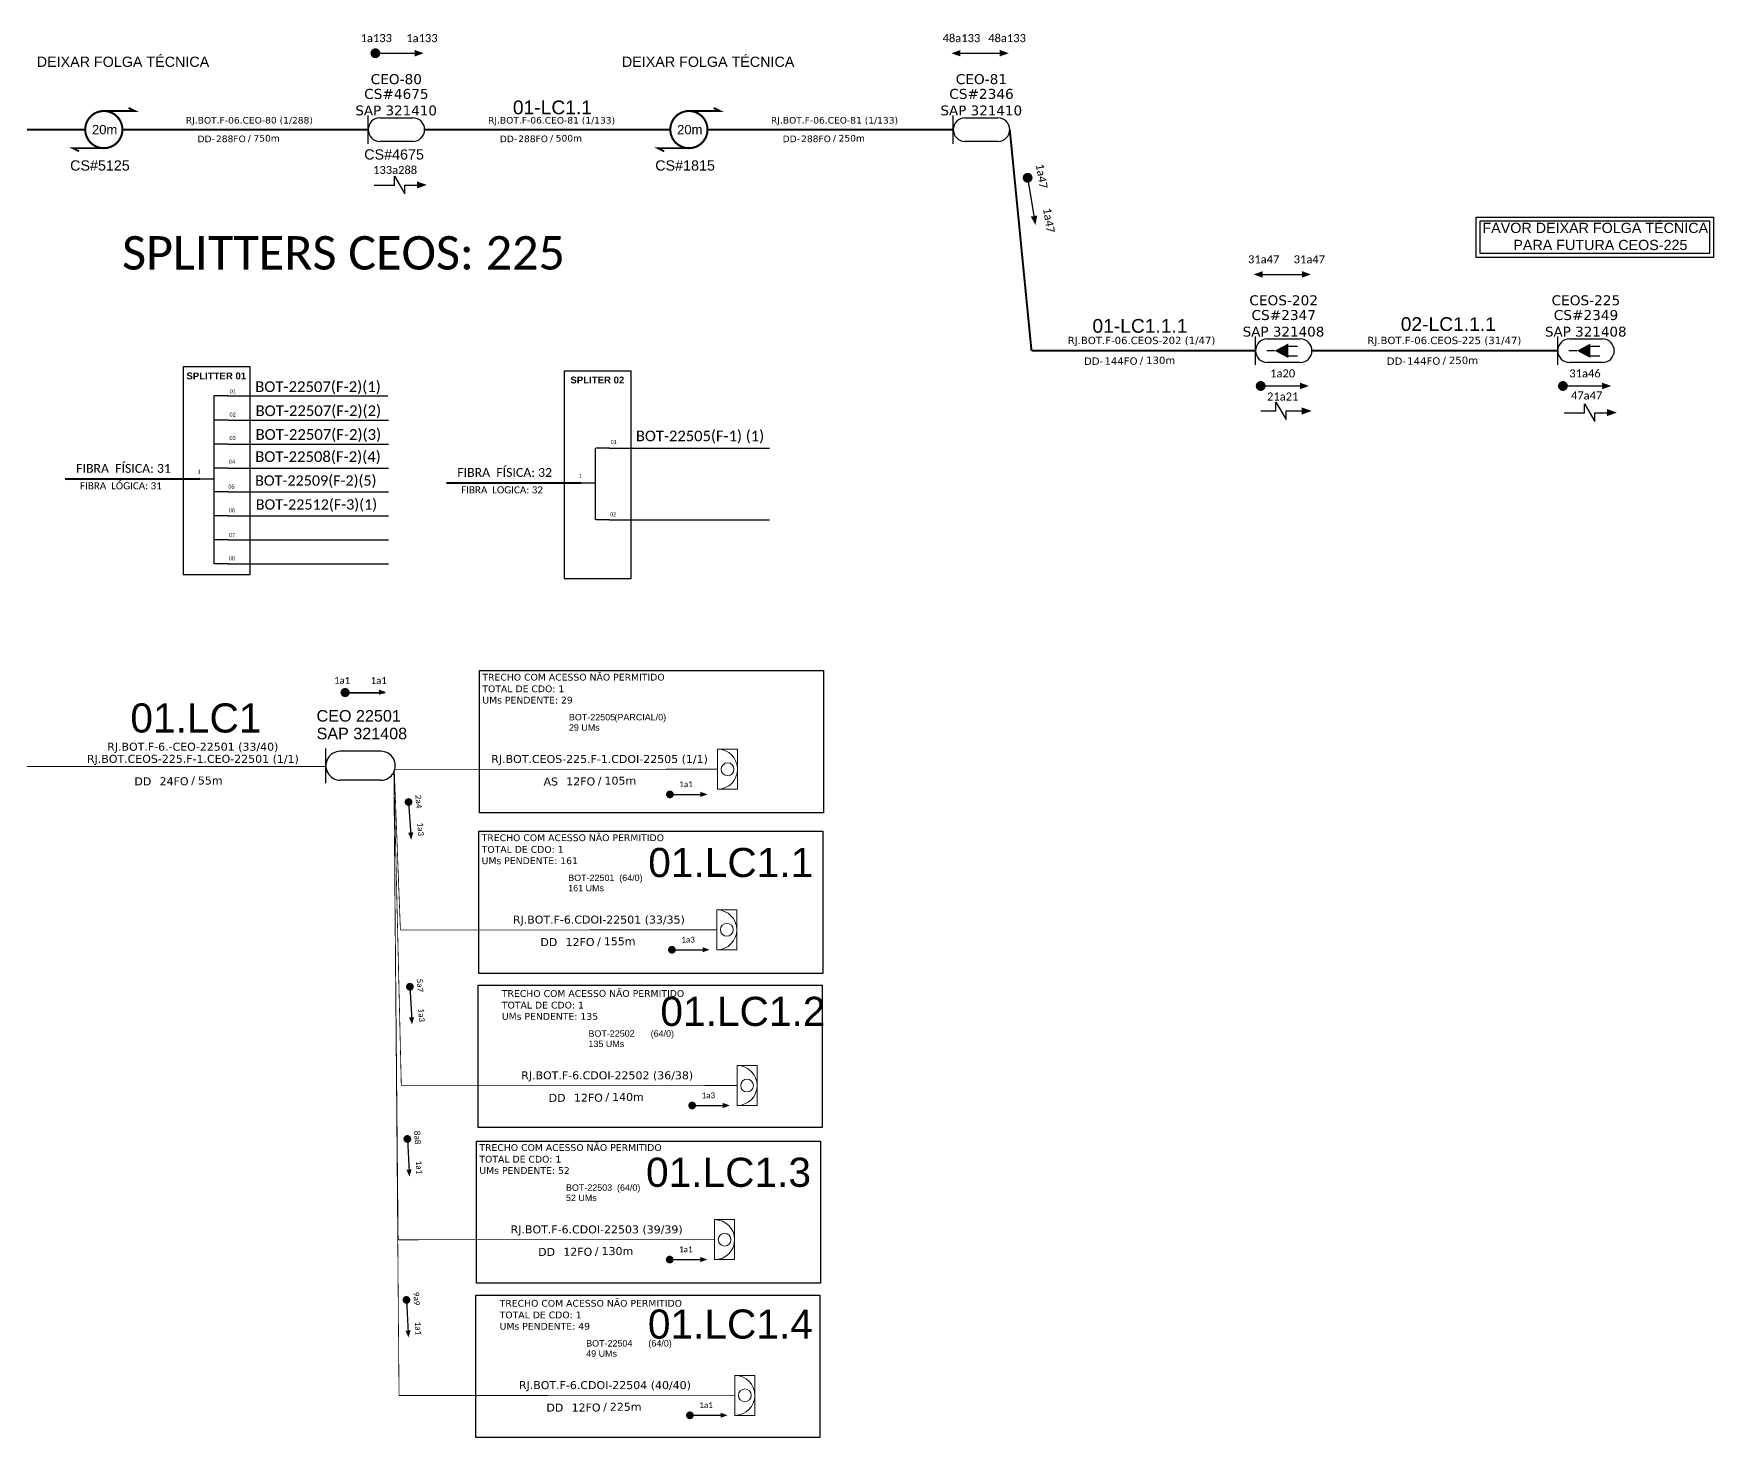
# Model space of a CAD drawing. Header units: millimetres. Extents: x 742 to 1449, y -949 to -211.
# Drawn here: x 1015 to 1449.1, y -610.2 to -247.5 of the extents above; entities that cross this region are included whole.
import ezdxf
from ezdxf.enums import TextEntityAlignment as Align

# ---------------------------------------------------------------- set-up
doc = ezdxf.new("R2010")
doc.units = ezdxf.units.MM
doc.header["$LTSCALE"] = 3
doc.linetypes.add('ARILSUPP', pattern=[2.98, 1.42, -0.71, 0.14, -0.71])
for name, color, linetype, lineweight in [("20.0-LEGENDA DOS CDO'S", 1, 'Continuous', 0), ('20.1-CDO_INTERIOR', 1, 'Continuous', 0), ('40.1-ETIQUETAS', 1, 'Continuous', 20)]:
    doc.layers.add(name, color=color, linetype=linetype, lineweight=lineweight)
for name, color, linetype in [('20.4-CEOS', 1, 'Continuous'), ('20.5-CABO AÉREO', 1, 'Continuous'), ('CAP a instalar', 1, 'Continuous'), ('CEO', 1, 'Continuous'), ('LC1', 3, 'Continuous'), ('SETA', 7, 'Continuous'), ('surveys', 252, 'Continuous'), ('surveys legendas', 7, 'Continuous'), ('texto', 255, 'Continuous'), ('Txtruas', 150, 'Continuous')]:
    doc.layers.add(name, color=color, linetype=linetype)
doc.styles.add('ARIAL', font='arial.ttf')
doc.styles.add('siredit', font='verdana.ttf')
doc.styles.get("Standard").update_dxf_attribs({"font": 'arial.ttf'})
doc.linetypes.add('FENCELINE1', pattern='A,0.25,-0.1,[133,ltypeshp.shx,S=0.1,R=0,X=-0.1,Y=0],-0.1,1', length=1.45)

# ---------------------------------------------------------------- blocks, each defined once
blk = doc.blocks.new('A$C0CDF1BB7')
at = {"layer": 'Txtruas', "color": 1}
blk.add_line((9.78, 5.66), (2.58, 5.66), dxfattribs=at)
for points in [[(0, 0), (0.01, 6.19)], [(9.77, 0.52), (2.57, 0.52)]]:
    blk.add_lwpolyline(points, dxfattribs=at)
for centre, start, end in [((2.57, 3.09), 89.9211, 269.9225), ((9.78, 3.09), 269.9211, 89.9225)]:
    blk.add_arc(centre, 2.57, start, end, dxfattribs=at)
blk = doc.blocks.new('ETIQUETA_RS5F')
at = {"layer": '40.1-ETIQUETAS', "color": 0, "style": 'siredit'}
blk.add_text('/', height=1.5, dxfattribs=at).set_placement((1.55, -1.95), align=Align.MIDDLE_RIGHT)
for tag, p in [('ETIQUETA_R_PRIMARIA', (1.18, 4.1)), ('ETIQUETA_R_SECUNDARIA', (1.18, 2.1)), ('F_ATIVAS/F_MORTAS', (1.11, -4.24))]:
    blk.add_attdef(tag, text='', height=1.5, dxfattribs=at).set_placement(p, align=Align.MIDDLE_CENTER)
for tag, p in [('TIPO_CABO', (-6.62, -2.12)), ('CAP_CABO', (0.37, -2.09))]:
    blk.add_attdef(tag, text='', height=1.5, dxfattribs=at).set_placement(p, align=Align.MIDDLE_RIGHT)
blk.add_attdef('METROS', text='', height=1.5, dxfattribs=at).set_placement((2.11, -1.95), align=Align.MIDDLE_LEFT)
for tag, p in [('FUSÃO_1', (0.82, -8.39)), ('FUSÃO_2', (0.82, -10.6)), ('FUSÃO_3', (0.82, -12.93)), ('FUSÃO_4', (0.82, -15.14)), ('FUSÃO_5', (0.82, -17.16))]:
    blk.add_attdef(tag, text='', height=1.5, dxfattribs=at).set_placement(p, align=Align.CENTER)
blk = doc.blocks.new('CDOI_INT')
at = {"layer": '20.1-CDO_INTERIOR', "color": 0, "lineweight": 18}
blk.add_lwpolyline([(4.25, -4.25), (4.25, 4.25), (0, 4.25), (0, -4.25)], close=True, dxfattribs=at)
blk.add_circle((2.12, 0), 1.36, dxfattribs=at)
blk.add_arc((0, 0), 4.25, 270, 90, dxfattribs=at)
at = {"layer": "20.0-LEGENDA DOS CDO'S", "color": 0, "style": 'ARIAL'}
for tag, p in [('CDO_N', (-0.08, 10.38)), ('SPLITER_1', (21.18, 10.38)), ('SAP', (-0.08, 6.23)), ('SURVEY', (-0.08, 8.2)), ('SPLITER_2', (21.19, 8.68)), ('1:XX', (5.94, -2.22)), ('UMS', (5.94, -4.24))]:
    blk.add_attdef(tag, p, '', height=1.36, dxfattribs=at)
blk.add_attdef('FIBRAS_UTILIZADAS', text='', height=1.36, dxfattribs=at).set_placement((15.34, 10.38), align=Align.CENTER)

msp = doc.modelspace()

# ---------------------------------------------------------------- linework, layer by layer
at = {"color": 7, "linetype": 'Continuous'}
for p, q in [((1061.61, -341.06), (1061.61, -384.49)), ((1065.12, -341.06), (1061.61, -341.06)), ((1065.3, -347.35), (1061.78, -347.35)), ((1065.3, -353.54), (1061.78, -353.54)), ((1160.09, -354.6), (1160.09, -373.14)), ((1163.79, -354.59), (1160.27, -354.59)), ((1065.3, -359.76), (1061.78, -359.76)), ((1057.96, -362.49), (1061.59, -362.49)), ((1156.44, -363.54), (1160.08, -363.54)), ((1065.3, -365.92), (1061.78, -365.92)), ((1065.3, -372.09), (1061.78, -372.09)), ((1163.79, -373.14), (1160.27, -373.14)), ((1065.3, -378.28), (1061.78, -378.28)), ((1065.3, -384.45), (1061.78, -384.45))]:
    msp.add_line(p, q, dxfattribs=at)
at = {"color": 10, "linetype": 'Continuous'}
for p, q in [((1065.12, -341.06), (1106.5, -341.07)), ((1065.3, -347.35), (1106.67, -347.36)), ((1065.3, -353.53), (1106.67, -353.54)), ((1163.79, -354.58), (1205.16, -354.59)), ((1065.3, -359.75), (1106.67, -359.76)), ((1065.3, -365.91), (1106.67, -365.92)), ((1065.3, -372.08), (1106.67, -372.09)), ((1163.79, -373.13), (1205.16, -373.14)), ((1065.3, -378.26), (1106.67, -378.28)), ((1065.3, -384.45), (1106.67, -384.47))]:
    msp.add_line(p, q, dxfattribs=at)
at = {"color": 1, "linetype": 'Continuous', "lineweight": 60}
for p, q in [((1057.96, -362.49), (1023.17, -362.6)), ((1156.44, -363.54), (1121.66, -363.65))]:
    msp.add_line(p, q, dxfattribs=at)
at = {"color": 7, "const_width": 1.27}
for points in [[(1102.68, -252.55, 1), (1103.95, -252.55, 1)], [(1331.46, -338.53, 1), (1332.73, -338.53, 1)], [(1409.57, -338.53, 1), (1410.84, -338.53, 1)]]:
    msp.add_lwpolyline(points, format="xyb", close=True, dxfattribs=at)
at = {"color": 7}
for points in [[(1103.31, -252.55), (1113.45, -252.55)], [(1254.52, -252.55), (1264.65, -252.55)], [(1108.25, -286.6), (1108.25, -284.35), (1110.94, -288.84), (1110.94, -286.6)], [(1332.62, -309.71), (1342.76, -309.71)], [(1332.1, -338.53), (1342.23, -338.53)], [(1410.2, -338.53), (1420.34, -338.53)], [(1335.98, -344.99), (1335.98, -342.74), (1338.67, -347.23), (1338.67, -344.99)], [(1415.78, -345.43), (1415.78, -343.18), (1418.47, -347.67), (1418.47, -345.43)]]:
    msp.add_lwpolyline(points, dxfattribs=at)
at = {"color": 1, "const_width": 0.533}
for points in [[(1033.14, -267.48, 1.000012), (1033.14, -277.08, 0.999978)], [(1184.34, -267.48, 1.000012), (1184.34, -277.08, 0.999978)]]:
    msp.add_lwpolyline(points, format="xyb", close=True, dxfattribs=at)
at = {"color": 1, "const_width": 0.5}
for points in [[(1033.14, -267.48), (1041.14, -267.48), (1039.54, -266.68)], [(1184.34, -267.48), (1192.34, -267.48), (1190.74, -266.68)], [(1033.14, -277.08), (1025.14, -277.08), (1026.74, -277.88)], [(1184.34, -277.08), (1176.34, -277.08), (1177.94, -277.88)]]:
    msp.add_lwpolyline(points, dxfattribs=at)
at = {"color": 0, "const_width": 1.27}
msp.add_lwpolyline([(1271.76, -284.1, 1), (1271.97, -285.35, 1)], format="xyb", close=True, dxfattribs=at)
at = {"color": 3, "ltscale": 9e-07}
for points in [[(1387.8, -294.88), (1449.08, -294.88), (1449.08, -305.31), (1387.8, -305.31)], [(1388.77, -295.85), (1448.11, -295.85), (1448.11, -304.33), (1388.77, -304.33)]]:
    msp.add_lwpolyline(points, close=True, dxfattribs=at)
at = {"color": 7}
for points in [[(1053.64, -387.27), (1070.92, -387.27), (1070.92, -333.62), (1053.64, -333.62)], [(1152.12, -388.32), (1169.4, -388.32), (1169.4, -334.67), (1152.12, -334.67)]]:
    msp.add_lwpolyline(points, close=True, dxfattribs=at)
at = {"color": 3}
for points in [[(1130.19, -412.09), (1219.11, -412.09), (1219.11, -448.86), (1130.19, -448.86)], [(1130.01, -453.59), (1218.92, -453.59), (1218.92, -490.36), (1130.01, -490.36)], [(1129.85, -493.4), (1218.76, -493.4), (1218.76, -530.17), (1129.85, -530.17)], [(1129.43, -533.64), (1218.34, -533.64), (1218.34, -570.41), (1129.43, -570.41)], [(1129.27, -573.45), (1218.18, -573.45), (1218.18, -610.22), (1129.27, -610.22)]]:
    msp.add_lwpolyline(points, close=True, dxfattribs=at)
for points, const_width in [([(1095.49, -417.16, 1), (1095.49, -418.34, 1)], 1.17), ([(1111.86, -445.54, 1), (1111.92, -446.54, 1)], 1), ([(1178.92, -444.08, 1), (1179.92, -444.08, 1)], 1), ([(1179.45, -484.22, 1), (1180.45, -484.22, 1)], 1), ([(1112.21, -493.27, 1), (1112.26, -494.27, 1)], 1), ([(1184.68, -524.46, 1), (1185.68, -524.46, 1)], 1), ([(1111.55, -532.6, 1), (1111.6, -533.6, 1)], 1), ([(1178.87, -564.28, 1), (1179.87, -564.28, 1)], 1), ([(1111.31, -574.2, 1), (1111.36, -575.2, 1)], 1), ([(1184.1, -604.52, 1), (1185.1, -604.52, 1)], 1)]:
    msp.add_lwpolyline(points, format="xyb", close=True, dxfattribs=dict(const_width=const_width))
at = {"layer": '20.4-CEOS', "color": 1}
for p, q in [((1104.48, -269.24), (1113, -269.24)), ((1255.68, -269.24), (1264.21, -269.24)), ((1113, -275.32), (1104.48, -275.32)), ((1264.21, -275.32), (1255.68, -275.32)), ((1333.79, -326.39), (1342.31, -326.39)), ((1342.31, -332.47), (1333.79, -332.47))]:
    msp.add_line(p, q, dxfattribs=at)
at = {"layer": '20.4-CEOS', "color": 8}
for p, q in [((1411.89, -326.39), (1420.42, -326.39)), ((1420.42, -332.47), (1411.89, -332.47))]:
    msp.add_line(p, q, dxfattribs=at)
at = {"layer": '20.4-CEOS', "color": 1}
for points in [[(1101.44, -275.94), (1101.44, -268.61)], [(1252.64, -275.94), (1252.64, -268.61)], [(1330.75, -333.1), (1330.75, -325.77)], [(1335.7, -329.43), (1333.65, -329.43)], [(1339.06, -328.23), (1341.65, -328.23)], [(1339.06, -330.76), (1341.65, -330.76)]]:
    msp.add_lwpolyline(points, dxfattribs=at)
msp.add_lwpolyline([(1335.7, -329.43, 0, 3.75, 0), (1339.22, -329.43, 3.75, 3.75, 0)], format="xyseb", dxfattribs=at)
at = {"layer": '20.4-CEOS', "color": 8}
for points in [[(1408.85, -333.1), (1408.85, -325.77)], [(1413.8, -329.43), (1411.75, -329.43)], [(1417.17, -328.23), (1419.75, -328.23)], [(1417.17, -330.76), (1419.75, -330.76)]]:
    msp.add_lwpolyline(points, dxfattribs=at)
msp.add_lwpolyline([(1413.8, -329.43, 0, 3.75, 0), (1417.32, -329.43, 3.75, 3.75, 0)], format="xyseb", dxfattribs=at)
at = {"layer": '20.4-CEOS', "color": 1}
for centre, start, end in [((1104.48, -272.28), 90, 270), ((1113, -272.28), 270, 90), ((1255.68, -272.28), 90, 270), ((1264.21, -272.28), 270, 90), ((1333.79, -329.43), 90, 270), ((1342.31, -329.43), 270, 90)]:
    msp.add_arc(centre, 3.04, start, end, dxfattribs=at)
at = {"layer": '20.4-CEOS', "color": 8}
for centre, start, end in [((1411.89, -329.43), 90, 270), ((1420.42, -329.43), 270, 90)]:
    msp.add_arc(centre, 3.04, start, end, dxfattribs=at)
at = {"layer": '20.5-CABO AÉREO', "ltscale": 8, "const_width": 0.508}
for points in [[(964.84, -272.28), (1028.34, -272.28)], [(1037.94, -272.28), (1101.44, -272.28)], [(1116.04, -272.28), (1179.54, -272.28)], [(1189.14, -272.28), (1252.64, -272.28)], [(1345.35, -329.43), (1408.85, -329.43)]]:
    msp.add_lwpolyline(points, dxfattribs=at)
at = {"layer": '20.5-CABO AÉREO', "color": 1, "ltscale": 8, "const_width": 0.508}
for points in [[(1267.25, -272.28), (1272.87, -329.43)], [(1272.87, -329.43), (1330.75, -329.43)]]:
    msp.add_lwpolyline(points, dxfattribs=at)
at = {"layer": 'CAP a instalar', "color": 1, "ltscale": 5, "const_width": 0.2}
for points in [[(995.08, -436.85), (1030.71, -436.85)], [(1030.71, -436.85), (1090.53, -436.85)], [(1108.09, -438.26), (1110.01, -519.35)], [(1109.2, -559.16), (1108.09, -438.26)], [(1108.09, -438.26), (1109.43, -599.4)], [(1108.21, -437.97), (1109.78, -479.11)], [(1109.78, -479.11), (1191.56, -479.06)], [(1110.01, -519.35), (1196.79, -519.3)], [(1109.2, -559.16), (1190.98, -559.12)], [(1109.43, -599.4), (1196.21, -599.36)]]:
    msp.add_lwpolyline(points, dxfattribs=at)
at = {"layer": 'CAP a instalar', "color": 8, "ltscale": 5, "const_width": 0.2}
msp.add_lwpolyline([(1108.51, -437.58), (1191.74, -437.56)], dxfattribs=at)
at = {"layer": 'SETA', "color": 0}
msp.add_lwpolyline([(1271.87, -284.72), (1273.64, -295.49)], dxfattribs=at)
at = {"layer": 'SETA', "color": 7}
for points in [[(1102.98, -286.6), (1108.25, -286.6)], [(1110.94, -286.6), (1114.99, -286.6)], [(1332.1, -344.99), (1335.98, -344.99)], [(1338.67, -344.99), (1342.72, -344.99)], [(1410.52, -345.43), (1415.78, -345.43)], [(1418.47, -345.43), (1422.53, -345.43)]]:
    msp.add_lwpolyline(points, dxfattribs=at)
at = {"layer": 'SETA'}
for points in [[(1095.53, -417.81), (1105.69, -417.81)], [(1105.69, -417.81), (1095.53, -417.81)], [(1111.89, -446.04), (1112.48, -454.62)], [(1179.42, -444.08), (1188.01, -444.08)], [(1179.95, -484.22), (1188.55, -484.22)], [(1112.24, -493.77), (1112.7, -502.35)], [(1185.18, -524.46), (1193.78, -524.46)], [(1111.58, -533.1), (1112.04, -541.68)], [(1179.37, -564.28), (1187.97, -564.28)], [(1111.34, -574.7), (1111.8, -583.28)], [(1184.6, -604.52), (1193.2, -604.52)]]:
    msp.add_lwpolyline(points, dxfattribs=at)
at = {"layer": 'SETA', "color": 7}
for points in [[(1113.44, -251.7), (1115.77, -252.54), (1113.45, -253.4)], [(1254.52, -253.4), (1252.19, -252.56), (1254.51, -251.7)], [(1264.65, -251.7), (1266.98, -252.54), (1264.66, -253.4)], [(1114.03, -285.65), (1116.59, -286.58), (1114.03, -287.51)], [(1332.63, -310.55), (1330.3, -309.72), (1332.62, -308.86)], [(1342.75, -308.86), (1345.09, -309.69), (1342.76, -310.55)], [(1342.23, -337.68), (1344.56, -338.52), (1342.24, -339.38)], [(1420.33, -337.68), (1422.67, -338.52), (1420.34, -339.38)], [(1342.72, -344.06), (1345.28, -344.99), (1342.72, -345.92)], [(1421.56, -344.48), (1424.12, -345.41), (1421.56, -346.34)]]:
    msp.add_solid(points, dxfattribs=at)
at = {"layer": 'SETA', "color": 0}
msp.add_solid([(1274.35, -294.49), (1273.9, -296.92), (1272.68, -294.76)], dxfattribs=at)
at = {"layer": 'SETA'}
for points in [[(1096.35, -417.01), (1094.18, -417.8), (1096.35, -418.58)], [(1104.28, -417), (1106.11, -417.67), (1104.28, -418.34)], [(1187.32, -443.4), (1189.16, -444.07), (1187.32, -444.73)], [(1113.11, -453.88), (1112.57, -455.76), (1111.78, -453.98)], [(1187.86, -483.54), (1189.69, -484.21), (1187.86, -484.88)], [(1113.34, -501.63), (1112.77, -503.49), (1112.01, -501.7)], [(1193.09, -523.78), (1194.92, -524.45), (1193.09, -525.12)], [(1112.68, -540.96), (1112.11, -542.82), (1111.35, -541.03)], [(1187.28, -563.6), (1189.11, -564.26), (1187.28, -564.93)], [(1112.44, -582.56), (1111.87, -584.42), (1111.11, -582.63)], [(1192.51, -603.84), (1194.34, -604.5), (1192.51, -605.17)]]:
    msp.add_solid(points, dxfattribs=at)

# ---------------------------------------------------------------- block references
at = {"layer": '40.1-ETIQUETAS'}
ref = msp.add_blockref('ETIQUETA_RS5F', (1069.36, -272.28), dxfattribs=dict(at, xscale=1.143000000000007, yscale=1.142999999999971, zscale=1.143))
ref.add_attrib('ETIQUETA_R_SECUNDARIA', 'RJ.BOT.F-06.CEO-80 (1/288)', dxfattribs={"color": 0, "height": 1.7145, "style": 'siredit'}).set_placement((1070.75, -269.87), align=Align.MIDDLE_CENTER)
ref.add_attrib('TIPO_CABO', 'DD-', dxfattribs={"color": 0, "height": 1.714, "style": 'siredit'}).set_placement((1061.84, -274.69), align=Align.MIDDLE_RIGHT)
ref.add_attrib('CAP_CABO', '288FO', dxfattribs={"color": 0, "height": 1.714, "style": 'siredit'}).set_placement((1069.82, -274.67), align=Align.MIDDLE_RIGHT)
ref.add_attrib('METROS', '750m', dxfattribs={"color": 0, "height": 1.714, "style": 'siredit'}).set_placement((1071.81, -274.51), align=Align.MIDDLE_LEFT)
ref = msp.add_blockref('ETIQUETA_RS5F', (1147.47, -272.28), dxfattribs=dict(at, xscale=1.143000000000007, yscale=1.142999999999971, zscale=1.143))
ref.add_attrib('ETIQUETA_R_SECUNDARIA', 'RJ.BOT.F-06.CEO-81 (1/133)', dxfattribs={"color": 0, "height": 1.7145, "style": 'siredit'}).set_placement((1148.85, -269.87), align=Align.MIDDLE_CENTER)
ref.add_attrib('TIPO_CABO', 'DD-', dxfattribs={"color": 0, "height": 1.714, "style": 'siredit'}).set_placement((1139.94, -274.69), align=Align.MIDDLE_RIGHT)
ref.add_attrib('CAP_CABO', '288FO', dxfattribs={"color": 0, "height": 1.714, "style": 'siredit'}).set_placement((1147.92, -274.67), align=Align.MIDDLE_RIGHT)
ref.add_attrib('METROS', '500m', dxfattribs={"color": 0, "height": 1.714, "style": 'siredit'}).set_placement((1149.92, -274.51), align=Align.MIDDLE_LEFT)
ref = msp.add_blockref('ETIQUETA_RS5F', (1220.57, -272.28), dxfattribs=dict(at, xscale=1.143000000000007, yscale=1.142999999999971, zscale=1.143))
ref.add_attrib('ETIQUETA_R_SECUNDARIA', 'RJ.BOT.F-06.CEO-81 (1/133)', dxfattribs={"color": 0, "height": 1.7145, "style": 'siredit'}).set_placement((1221.96, -269.87), align=Align.MIDDLE_CENTER)
ref.add_attrib('TIPO_CABO', 'DD-', dxfattribs={"color": 0, "height": 1.714, "style": 'siredit'}).set_placement((1213.04, -274.69), align=Align.MIDDLE_RIGHT)
ref.add_attrib('CAP_CABO', '288FO', dxfattribs={"color": 0, "height": 1.714, "style": 'siredit'}).set_placement((1221.02, -274.67), align=Align.MIDDLE_RIGHT)
ref.add_attrib('METROS', '250m', dxfattribs={"color": 0, "height": 1.714, "style": 'siredit'}).set_placement((1223.02, -274.51), align=Align.MIDDLE_LEFT)
at = {"layer": '40.1-ETIQUETAS', "color": 1}
ref = msp.add_blockref('ETIQUETA_RS5F', (1299.76, -329.43), dxfattribs=dict(at, xscale=1.27, yscale=1.27, zscale=1.27))
ref.add_attrib('ETIQUETA_R_SECUNDARIA', 'RJ.BOT.F-06.CEOS-202 (1/47)', dxfattribs={"color": 0, "height": 1.905, "style": 'siredit'}).set_placement((1301.3, -326.76), align=Align.MIDDLE_CENTER)
ref.add_attrib('TIPO_CABO', 'DD-', dxfattribs={"color": 0, "height": 1.905, "style": 'siredit'}).set_placement((1291.4, -332.12), align=Align.MIDDLE_RIGHT)
ref.add_attrib('CAP_CABO', '144FO', dxfattribs={"color": 0, "height": 1.905, "style": 'siredit'}).set_placement((1300.27, -332.09), align=Align.MIDDLE_RIGHT)
ref.add_attrib('METROS', '130m', dxfattribs={"color": 0, "height": 1.905, "style": 'siredit'}).set_placement((1302.48, -331.91), align=Align.MIDDLE_LEFT)
ref = msp.add_blockref('ETIQUETA_RS5F', (1378.01, -329.43), dxfattribs=dict(at, xscale=1.27, yscale=1.27, zscale=1.27))
ref.add_attrib('ETIQUETA_R_SECUNDARIA', 'RJ.BOT.F-06.CEOS-225 (31/47)', dxfattribs={"color": 0, "height": 1.905, "style": 'siredit'}).set_placement((1379.55, -326.76), align=Align.MIDDLE_CENTER)
ref.add_attrib('TIPO_CABO', 'DD-', dxfattribs={"color": 0, "height": 1.905, "style": 'siredit'}).set_placement((1369.64, -332.12), align=Align.MIDDLE_RIGHT)
ref.add_attrib('CAP_CABO', '144FO', dxfattribs={"color": 0, "height": 1.905, "style": 'siredit'}).set_placement((1378.51, -332.09), align=Align.MIDDLE_RIGHT)
ref.add_attrib('METROS', '250m', dxfattribs={"color": 0, "height": 1.905, "style": 'siredit'}).set_placement((1380.73, -331.91), align=Align.MIDDLE_LEFT)
at = {"layer": '40.1-ETIQUETAS'}
ref = msp.add_blockref('ETIQUETA_RS5F', (1054.53, -437.78), dxfattribs=dict(at, xscale=1.378472709545349, yscale=1.378472709545349, zscale=1.378472709545349))
ref.add_attrib('ETIQUETA_R_PRIMARIA', 'RJ.BOT.F-6.-CEO-22501 (33/40)', dxfattribs={"color": 0, "height": 2.0677, "style": 'siredit'}).set_placement((1056.12, -431.75), align=Align.MIDDLE_CENTER)
ref.add_attrib('ETIQUETA_R_SECUNDARIA', 'RJ.BOT.CEOS-225.F-1.CEO-22501 (1/1)', dxfattribs={"color": 0, "height": 2.0677, "style": 'siredit'}).set_placement((1056.16, -434.88), align=Align.MIDDLE_CENTER)
ref.add_attrib('TIPO_CABO', 'DD', dxfattribs={"color": 0, "height": 2.068, "style": 'siredit'}).set_placement((1045.41, -440.7), align=Align.MIDDLE_RIGHT)
ref.add_attrib('CAP_CABO', '24FO', dxfattribs={"color": 0, "height": 2.068, "style": 'siredit'}).set_placement((1055.04, -440.67), align=Align.MIDDLE_RIGHT)
ref.add_attrib('METROS', '55m', dxfattribs={"color": 0, "height": 2.068, "style": 'siredit'}).set_placement((1057.45, -440.48), align=Align.MIDDLE_LEFT)
at = {"layer": 'CAP a instalar', "color": 8, "linetype": 'FENCELINE1', "ltscale": 7}
ref = msp.add_blockref('CDOI_INT', (1191.74, -437.56), dxfattribs=dict(at, xscale=1.21541625498503, yscale=1.21541625498503, zscale=1.21541625498503))
ref.add_attrib('CDO_N', 'BOT-22505', (1153.33, -424.95), dxfattribs={"layer": "20.0-LEGENDA DOS CDO'S", "color": 0, "height": 1.653, "style": 'ARIAL'})
ref.add_attrib('FIBRAS_UTILIZADAS', '       (PARCIAL/0)', dxfattribs={"layer": "20.0-LEGENDA DOS CDO'S", "color": 0, "height": 1.6533, "style": 'ARIAL'}).set_placement((1169.53, -424.95), align=Align.CENTER)
ref.add_attrib('SURVEY', '29 UMs', (1153.33, -427.6), dxfattribs={"layer": "20.0-LEGENDA DOS CDO'S", "color": 0, "height": 1.653, "style": 'ARIAL'})
ref = msp.add_blockref('ETIQUETA_RS5F', (1159.62, -437.82), dxfattribs=dict(at, xscale=1.378472709545349, yscale=1.378472709545349, zscale=1.378472709545349))
ref.add_attrib('ETIQUETA_R_SECUNDARIA', 'RJ.BOT.CEOS-225.F-1.CDOI-22505 (1/1)', dxfattribs={"layer": '40.1-ETIQUETAS', "color": 0, "height": 2.0677, "style": 'siredit'}).set_placement((1161.25, -434.92), align=Align.MIDDLE_CENTER)
ref.add_attrib('TIPO_CABO', 'AS', dxfattribs={"layer": '40.1-ETIQUETAS', "color": 0, "height": 2.068, "style": 'siredit'}).set_placement((1150.5, -440.74), align=Align.MIDDLE_RIGHT)
ref.add_attrib('CAP_CABO', '12FO', dxfattribs={"layer": '40.1-ETIQUETAS', "color": 0, "height": 2.068, "style": 'siredit'}).set_placement((1160.12, -440.71), align=Align.MIDDLE_RIGHT)
ref.add_attrib('METROS', '105m', dxfattribs={"layer": '40.1-ETIQUETAS', "color": 0, "height": 2.068, "style": 'siredit'}).set_placement((1162.53, -440.52), align=Align.MIDDLE_LEFT)
at = {"layer": 'CAP a instalar', "linetype": 'FENCELINE1', "ltscale": 7}
ref = msp.add_blockref('CDOI_INT', (1191.56, -479.06), dxfattribs=dict(at, xscale=1.21541625498503, yscale=1.21541625498503, zscale=1.21541625498503))
ref.add_attrib('CDO_N', 'BOT-22501', (1153.15, -466.45), dxfattribs={"layer": "20.0-LEGENDA DOS CDO'S", "color": 0, "height": 1.653, "style": 'ARIAL'})
ref.add_attrib('FIBRAS_UTILIZADAS', '(64/0)', dxfattribs={"layer": "20.0-LEGENDA DOS CDO'S", "color": 0, "height": 1.653, "style": 'ARIAL'}).set_placement((1169.35, -466.45), align=Align.CENTER)
ref.add_attrib('SURVEY', '161 UMs', (1153.15, -469.1), dxfattribs={"layer": "20.0-LEGENDA DOS CDO'S", "color": 0, "height": 1.653, "style": 'ARIAL'})
ref = msp.add_blockref('ETIQUETA_RS5F', (1159.44, -479.32), dxfattribs=dict(at, xscale=1.378472709545349, yscale=1.378472709545349, zscale=1.378472709545349))
ref.add_attrib('ETIQUETA_R_SECUNDARIA', 'RJ.BOT.F-6.CDOI-22501 (33/35)', dxfattribs={"layer": '40.1-ETIQUETAS', "color": 0, "height": 2.0677, "style": 'siredit'}).set_placement((1161.07, -476.42), align=Align.MIDDLE_CENTER)
ref.add_attrib('TIPO_CABO', 'DD', dxfattribs={"layer": '40.1-ETIQUETAS', "color": 0, "height": 2.068, "style": 'siredit'}).set_placement((1150.32, -482.24), align=Align.MIDDLE_RIGHT)
ref.add_attrib('CAP_CABO', '12FO', dxfattribs={"layer": '40.1-ETIQUETAS', "color": 0, "height": 2.068, "style": 'siredit'}).set_placement((1159.94, -482.21), align=Align.MIDDLE_RIGHT)
ref.add_attrib('METROS', '155m', dxfattribs={"layer": '40.1-ETIQUETAS', "color": 0, "height": 2.068, "style": 'siredit'}).set_placement((1162.35, -482.02), align=Align.MIDDLE_LEFT)
at = {"layer": 'CAP a instalar', "color": 1, "ltscale": 5}
ref = msp.add_blockref('CDOI_INT', (1196.79, -519.3), dxfattribs=dict(at, xscale=1.21541625498503, yscale=1.21541625498503, zscale=1.21541625498503))
ref.add_attrib('CDO_N', 'BOT-22502', (1158.38, -506.69), dxfattribs={"layer": "20.0-LEGENDA DOS CDO'S", "color": 0, "height": 1.653, "style": 'ARIAL'})
ref.add_attrib('FIBRAS_UTILIZADAS', '         (64/0)', dxfattribs={"layer": "20.0-LEGENDA DOS CDO'S", "color": 0, "height": 1.6533, "style": 'ARIAL'}).set_placement((1174.58, -506.69), align=Align.CENTER)
ref.add_attrib('SURVEY', '135 UMs', (1158.38, -509.34), dxfattribs={"layer": "20.0-LEGENDA DOS CDO'S", "color": 0, "height": 1.653, "style": 'ARIAL'})
ref = msp.add_blockref('ETIQUETA_RS5F', (1161.58, -519.56), dxfattribs=dict(at, xscale=1.378472709545349, yscale=1.378472709545349, zscale=1.378472709545349))
ref.add_attrib('ETIQUETA_R_SECUNDARIA', 'RJ.BOT.F-6.CDOI-22502 (36/38)', dxfattribs={"layer": '40.1-ETIQUETAS', "color": 0, "height": 2.0677, "style": 'siredit'}).set_placement((1163.21, -516.66), align=Align.MIDDLE_CENTER)
ref.add_attrib('TIPO_CABO', 'DD', dxfattribs={"layer": '40.1-ETIQUETAS', "color": 0, "height": 2.068, "style": 'siredit'}).set_placement((1152.46, -522.48), align=Align.MIDDLE_RIGHT)
ref.add_attrib('CAP_CABO', '12FO', dxfattribs={"layer": '40.1-ETIQUETAS', "color": 0, "height": 2.068, "style": 'siredit'}).set_placement((1162.09, -522.45), align=Align.MIDDLE_RIGHT)
ref.add_attrib('METROS', '140m', dxfattribs={"layer": '40.1-ETIQUETAS', "color": 0, "height": 2.068, "style": 'siredit'}).set_placement((1164.49, -522.25), align=Align.MIDDLE_LEFT)
at = {"layer": 'CAP a instalar', "linetype": 'FENCELINE1', "ltscale": 7}
ref = msp.add_blockref('CDOI_INT', (1190.98, -559.12), dxfattribs=dict(at, xscale=1.21541625498503, yscale=1.21541625498503, zscale=1.21541625498503))
ref.add_attrib('CDO_N', 'BOT-22503', (1152.57, -546.5), dxfattribs={"layer": "20.0-LEGENDA DOS CDO'S", "color": 0, "height": 1.653, "style": 'ARIAL'})
ref.add_attrib('FIBRAS_UTILIZADAS', '(64/0)', dxfattribs={"layer": "20.0-LEGENDA DOS CDO'S", "color": 0, "height": 1.653, "style": 'ARIAL'}).set_placement((1168.77, -546.5), align=Align.CENTER)
ref.add_attrib('SURVEY', '52 UMs', (1152.57, -549.15), dxfattribs={"layer": "20.0-LEGENDA DOS CDO'S", "color": 0, "height": 1.653, "style": 'ARIAL'})
ref = msp.add_blockref('ETIQUETA_RS5F', (1158.86, -559.37), dxfattribs=dict(at, xscale=1.378472709545349, yscale=1.378472709545349, zscale=1.378472709545349))
ref.add_attrib('ETIQUETA_R_SECUNDARIA', 'RJ.BOT.F-6.CDOI-22503 (39/39)', dxfattribs={"layer": '40.1-ETIQUETAS', "color": 0, "height": 2.0677, "style": 'siredit'}).set_placement((1160.49, -556.47), align=Align.MIDDLE_CENTER)
ref.add_attrib('TIPO_CABO', 'DD', dxfattribs={"layer": '40.1-ETIQUETAS', "color": 0, "height": 2.068, "style": 'siredit'}).set_placement((1149.74, -562.29), align=Align.MIDDLE_RIGHT)
ref.add_attrib('CAP_CABO', '12FO', dxfattribs={"layer": '40.1-ETIQUETAS', "color": 0, "height": 2.068, "style": 'siredit'}).set_placement((1159.36, -562.26), align=Align.MIDDLE_RIGHT)
ref.add_attrib('METROS', '130m', dxfattribs={"layer": '40.1-ETIQUETAS', "color": 0, "height": 2.068, "style": 'siredit'}).set_placement((1161.77, -562.07), align=Align.MIDDLE_LEFT)
at = {"layer": 'CAP a instalar', "color": 1, "ltscale": 5}
ref = msp.add_blockref('CDOI_INT', (1196.21, -599.36), dxfattribs=dict(at, xscale=1.21541625498503, yscale=1.21541625498503, zscale=1.21541625498503))
ref.add_attrib('CDO_N', 'BOT-22504', (1157.8, -586.74), dxfattribs={"layer": "20.0-LEGENDA DOS CDO'S", "color": 0, "height": 1.653, "style": 'ARIAL'})
ref.add_attrib('FIBRAS_UTILIZADAS', '         (64/0)', dxfattribs={"layer": "20.0-LEGENDA DOS CDO'S", "color": 0, "height": 1.6533, "style": 'ARIAL'}).set_placement((1174, -586.74), align=Align.CENTER)
ref.add_attrib('SURVEY', '49 UMs', (1157.8, -589.39), dxfattribs={"layer": "20.0-LEGENDA DOS CDO'S", "color": 0, "height": 1.653, "style": 'ARIAL'})
ref = msp.add_blockref('ETIQUETA_RS5F', (1161, -599.61), dxfattribs=dict(at, xscale=1.378472709545349, yscale=1.378472709545349, zscale=1.378472709545349))
ref.add_attrib('ETIQUETA_R_SECUNDARIA', 'RJ.BOT.F-6.CDOI-22504 (40/40)', dxfattribs={"layer": '40.1-ETIQUETAS', "color": 0, "height": 2.0677, "style": 'siredit'}).set_placement((1162.63, -596.71), align=Align.MIDDLE_CENTER)
ref.add_attrib('TIPO_CABO', 'DD', dxfattribs={"layer": '40.1-ETIQUETAS', "color": 0, "height": 2.068, "style": 'siredit'}).set_placement((1151.88, -602.53), align=Align.MIDDLE_RIGHT)
ref.add_attrib('CAP_CABO', '12FO', dxfattribs={"layer": '40.1-ETIQUETAS', "color": 0, "height": 2.068, "style": 'siredit'}).set_placement((1161.51, -602.5), align=Align.MIDDLE_RIGHT)
ref.add_attrib('METROS', '225m', dxfattribs={"layer": '40.1-ETIQUETAS', "color": 0, "height": 2.068, "style": 'siredit'}).set_placement((1163.91, -602.31), align=Align.MIDDLE_LEFT)
at = {"layer": 'surveys', "linetype": 'FENCELINE1', "ltscale": 500, "xscale": 1.452576487902888, "yscale": 1.452576487902888, "zscale": 1.452576487902843}
msp.add_blockref('A$C0CDF1BB7', (1090.52, -441.16), dxfattribs=at)

# ---------------------------------------------------------------- texts
at = {"color": 0, "style": 'ARIAL'}
for s, p in [('DEIXAR FOLGA TÉCNICA', (1015.81, -256.07)), ('DEIXAR FOLGA TÉCNICA', (1167.02, -256.07)), ('CS#4675', (1100.44, -280.02)), ('CS#5125', (1024.43, -282.87)), ('CS#1815', (1175.64, -282.87)), ('FAVOR DEIXAR FOLGA TÉCNICA', (1389.4, -298.99)), ('PARA FUTURA CEOS-225', (1397.39, -303.41))]:
    msp.add_text(s, height=2.646, rotation=359.9867, dxfattribs=at).set_placement(p)
at = {"color": 1}
for p in [(1030.09, -273.48), (1181.3, -273.48)]:
    msp.add_text('20m', height=2.4, dxfattribs=at).set_placement(p)
at = {"color": 3, "style": 'siredit'}
for s, p in [('TRECHO COM ACESSO NÃO PERMITIDO', (1130.95, -414.65)), ('TOTAL DE CDO: 1', (1130.95, -417.66)), ('UMs PENDENTE: 29', (1130.95, -420.59)), ('TRECHO COM ACESSO NÃO PERMITIDO', (1130.77, -456.15)), ('TOTAL DE CDO: 1', (1130.77, -459.16)), ('UMs PENDENTE: 161', (1130.77, -462.09)), ('TRECHO COM ACESSO NÃO PERMITIDO', (1136, -496.39)), ('TOTAL DE CDO: 1', (1136, -499.4)), ('UMs PENDENTE: 135', (1136, -502.32)), ('TRECHO COM ACESSO NÃO PERMITIDO', (1130.18, -536.2)), ('TOTAL DE CDO: 1', (1130.18, -539.21)), ('UMs PENDENTE: 52', (1130.18, -542.14)), ('TRECHO COM ACESSO NÃO PERMITIDO', (1135.42, -576.44)), ('TOTAL DE CDO: 1', (1135.42, -579.45)), ('UMs PENDENTE: 49', (1135.42, -582.38))]:
    msp.add_text(s, height=1.7496, dxfattribs=at).set_placement(p)
at = {"attachment_point": 5}
for s, insert, char_height, width in [('\\C7;\\fCalibri|b0|i0|c0|p34;SPLITTERS CEOS: 225', (1095.08, -304.19), 8.64, 131.666), ('\\C10;\\fArial|b1|i0|c0|p34;\\H1x;SPLITTER 01', (1062.2, -335.95), 1.7753, 17.28), ('\\C7;\\fCalibri|b0|i0|c0|p34;BOT-22507(F-2)(1) ', (1088.49, -339.01), 2.766, 41.8176), ('\\C10;\\fArial|b1|i0|c0|p34;SPLITER 02', (1160.68, -337), 1.7753, 16.6219), ('\\C7;\\fArial|b0|i0|;\\H1.0273588255048;01 ', (1066.47, -339.92), 1.7753, 3.5602), ('\\C7;\\fArial|b0|i0|;\\H1.0273588255048;02 ', (1066.42, -345.92), 1.7753, 3.7582), ('\\C7;\\fCalibri|b0|i0|c0|p34;BOT-22507(F-2)(2)', (1088.58, -345.23), 2.766, 41.8176), ('\\C7;\\fArial|b0|i0|;\\H1.0273588255048;03 ', (1066.42, -351.97), 1.7753, 3.456), ('\\C7;\\fCalibri|b0|i0|c0|p34;BOT-22507(F-2)(3)', (1088.58, -351.37), 2.766, 41.8176), ('\\C7;\\fCalibri|b0|i0|c0|p34;BOT-22508(F-2)(4)  ', (1088.49, -357.09), 2.766, 65.6819), ('\\C7;\\fArial|b0|i0;\\H0.578704x;01 ', (1164.9, -353.02), 1.7753, 3.456), ('\\C7;\\fCalibri|b0|i0|c0|p34;FIBRA  FÍSICA: 31', (1038.24, -359.84), 2.2859, 34.56), ('\\C7;\\fArial|b0|i0|;\\H1.0273588255048;1', (1057.79, -360.66), 1.7753, 1.7584), ('\\C7;\\fArial|b0|i0|;\\H1.0273588255048;04 ', (1066.26, -358.11), 1.7753, 3.7582), ('\\C7;\\fCalibri|b0|i0|c0|p34;FIBRA  FÍSICA: 32', (1136.73, -360.89), 2.2859, 34.56), ('\\pxt17;\\C7;\\fCalibri|b0|i0|c0|p34;FIBRA  LÓGICA: 31', (1037.55, -364.33), 1.8289, 34.56), ('\\C7;\\fArial|b0|i0|;\\H1.0273588255048;05 ', (1066.13, -364.52), 1.7753, 4.6222), ('\\C7;\\fCalibri|b0|i0|c0|p34;FIBRA  LOGICA: 32', (1136.04, -365.39), 1.8289, 34.56), ('\\C7;\\fArial|b0|i0|;\\H1.0273588255048;1', (1156.28, -361.71), 1.7753, 1.7584), ('\\C7;\\fArial|b0|i0|;\\H1.0273588255048;06 ', (1066.26, -370.66), 1.7753, 3.7582), ('\\C7;\\fArial|b0|i0;\\H0.578704x;02 ', (1164.75, -371.71), 1.7753, 3.7582), ('\\C7;\\fArial|b0|i0|;\\H1.0273588255048;07 ', (1066.26, -377.03), 1.7753, 3.7582), ('\\C7;\\fArial|b0|i0|;\\H1.0273588255048;08 ', (1066.26, -383.07), 1.7753, 3.7582), ('\\C7;\\fCalibri|b0|i0|c0|p34;  1a1', (1183.07, -441.45), 1.5, 25.3588), ('\\C7;\\fCalibri|b0|i0|c0|p34;  1a3', (1183.6, -481.6), 1.5, 25.3588), ('\\C7;\\fCalibri|b0|i0|c0|p34;  1a3', (1188.83, -521.84), 1.5, 25.3588), ('\\C7;\\fCalibri|b0|i0|c0|p34;  1a1', (1183.02, -561.65), 1.5, 25.3588), ('\\C7;\\fCalibri|b0|i0|c0|p34;  1a1', (1188.25, -601.89), 1.5, 25.3588)]:
    msp.add_mtext(s, dxfattribs=dict(at, insert=insert, char_height=char_height, width=width))
at = {"char_height": 1.5, "width": 25.3588, "attachment_point": 5}
for s, insert, rotation in [('\\C7;\\fCalibri|b0|i0|c0|p34;2a4       1a3', (1114.76, -449.51), 273.948), ('\\C7;\\fCalibri|b0|i0|c0|p34;5a7        1a3', (1115.05, -497.27), 273.0661), ('\\C7;\\fCalibri|b0|i0|c0|p34;8a8        1a1', (1114.39, -536.61), 273.0661), ('\\C7;\\fCalibri|b0|i0|c0|p34;9a9        1a1', (1114.15, -578.21), 273.0661)]:
    msp.add_mtext(s, dxfattribs=dict(at, insert=insert, rotation=rotation))
at = {"layer": '20.4-CEOS', "color": 7, "style": 'siredit'}
for s, height, p in [('CS#4675', 2.575, (1108.75, -263.05)), ('CS#2346', 2.575, (1259.95, -263.05)), ('SAP 321410', 2.54, (1108.68, -267.33)), ('SAP 321410', 2.54, (1259.89, -267.33)), ('CS#2347', 2.575, (1338.06, -320.2)), ('CS#2349', 2.575, (1416.16, -320.2)), ('SAP 321408', 2.54, (1337.99, -324.49)), ('SAP 321408', 2.54, (1416.1, -324.49))]:
    msp.add_text(s, height=height, dxfattribs=at).set_placement(p, align=Align.MIDDLE_CENTER)
at = {"layer": '40.1-ETIQUETAS', "color": 0, "char_height": 2.0739, "width": 35.4262, "attachment_point": 5, "style": 'ARIAL'}
for s, insert in [('{\\fCalibri|b0|i0|c0|p34;1a133}', (1103.55, -248.66)), ('{\\fCalibri|b0|i0|c0|p34;1a133}', (1115.36, -248.66)), ('{\\fCalibri|b0|i0|c0|p34;48a133}', (1254.76, -248.66)), ('{\\fCalibri|b0|i0|c0|p34;48a133}', (1266.56, -248.66)), ('{\\fCalibri|b0|i0|c0|p34;133a288}', (1108.41, -282.73)), ('{\\fCalibri|b0|i0|c0|p34;31a47}', (1332.86, -305.81)), ('{\\fCalibri|b0|i0|c0|p34;31a47}', (1344.67, -305.81)), ('{\\fCalibri|b0|i0|c0|p34;1a20}', (1337.78, -335.29)), ('{\\fCalibri|b0|i0|c0|p34;31a46}', (1415.89, -335.29)), ('{\\fCalibri|b0|i0|c0|p34;21a21}', (1337.78, -341.27)), ('{\\fCalibri|b0|i0|c0|p34;47a47}', (1416.32, -341))]:
    msp.add_mtext(s, dxfattribs=dict(at, insert=insert))
at = {"layer": '40.1-ETIQUETAS', "color": 0, "char_height": 2.0739, "width": 35.4262, "attachment_point": 5, "rotation": 279.4257, "style": 'ARIAL'}
for insert in [(1275.51, -284.32), (1277.38, -295.72)]:
    msp.add_mtext('{\\fCalibri|b0|i0|c0|p34;1a47}', dxfattribs=dict(at, insert=insert))
at = {"layer": 'CEO', "color": 7, "style": 'siredit'}
for s, p in [('CEO-80', (1108.72, -259.24)), ('CEO-81', (1259.92, -259.24)), ('CEOS-202', (1338.03, -316.39)), ('CEOS-225', (1416.13, -316.39))]:
    msp.add_text(s, height=2.575, dxfattribs=at).set_placement(p, align=Align.MIDDLE_CENTER)
at = {"layer": 'LC1', "linetype": 'ARILSUPP', "style": 'ARIAL'}
for s, p in [('01-LC1.1', (1149.07, -266.54)), ('01-LC1.1.1', (1300.91, -323)), ('02-LC1.1.1', (1380.57, -322.54))]:
    msp.add_text(s, height=3.556, dxfattribs=at).set_placement(p, align=Align.MIDDLE_CENTER)
at = {"layer": 'surveys legendas', "color": 0}
for s, p in [('CEO 22501', (1088.12, -425.26)), ('SAP 321408', (1088.12, -429.83))]:
    msp.add_text(s, height=2.983, dxfattribs=at).set_placement(p)
at = {"layer": 'texto'}
for s, insert, char_height, width, attachment_point in [('\\C7;\\fCalibri|b0|i0|c0|p34;BOT-22505(F-1) (1)', (1170.64, -350.07), 2.7432, 67.3962, 1), ('\\C7;\\fCalibri|b0|i0|c0|p34;BOT-22509(F-2)(5) ', (1072.24, -361.63), 2.6734, 65.6819, 1), ('\\C7;\\fCalibri|b0|i0|c0|p34;BOT-22512(F-3)(1) ', (1072.41, -367.81), 2.6734, 65.6819, 1), ('\\C7;\\fCalibri|b0|i0|c0|p34;1a1', (1094.71, -414.61), 1.7727, 29.9695, 5), ('\\C7;\\fCalibri|b0|i0|c0|p34;1a1', (1104.17, -414.65), 1.7727, 29.9695, 5)]:
    msp.add_mtext(s, dxfattribs=dict(at, insert=insert, char_height=char_height, width=width, attachment_point=attachment_point))
at = {"layer": 'texto', "color": 3, "width": 44.8124, "attachment_point": 5}
for s, insert, char_height in [('\\fArial|b0|i0|c0|p0;01.LC1', (1056.94, -424.37), 7.5207), ('01.LC1.1', (1195.15, -461.72), 7.521), ('01.LC1.2', (1198.29, -500.19), 7.521), ('01.LC1.3', (1194.57, -541.77), 7.521), ('01.LC1.4', (1195.05, -580.99), 7.521)]:
    msp.add_mtext(s, dxfattribs=dict(at, insert=insert, char_height=char_height))

doc.saveas('drawing.dxf')
